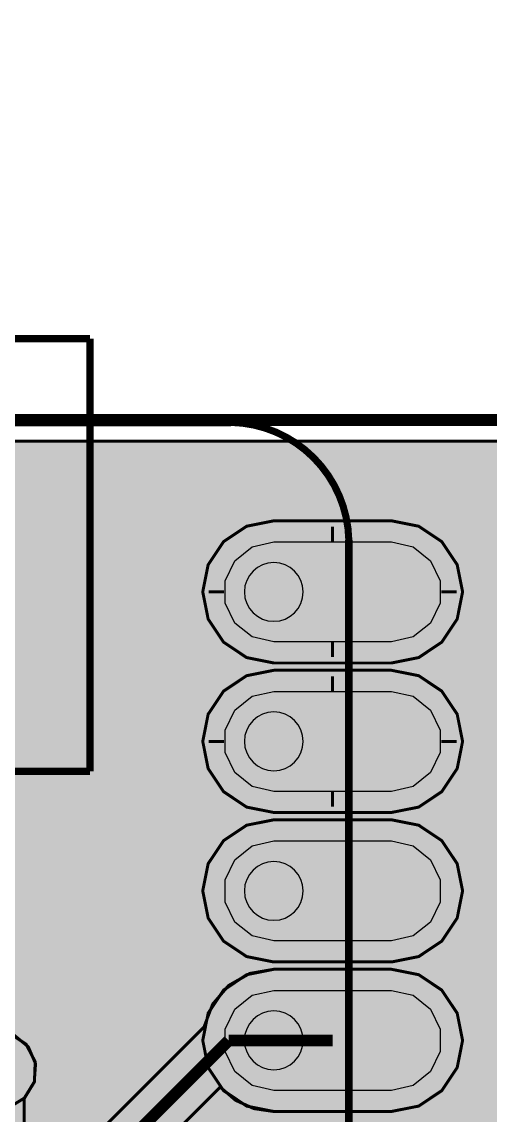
# Model space of a CAD drawing. Header units: millimetres. Extents: x 128 to 251, y -73 to 33.
# Drawn here: x 222.04 to 230, y 2.54 to 21.12 of the extents above; entities that cross this region are included whole.
import ezdxf

# ---------------------------------------------------------------- set-up
doc = ezdxf.new("R2010")
doc.units = ezdxf.units.MM
doc.header["$MEASUREMENT"] = 0
for name, color, linetype, true_color in [('Board-Outline-Layer', 7, 'Continuous', 0xff00ff), ('Bottom-Layer', 7, 'Continuous', 0x0000ff), ('Bottom-Paste-Mask-Layer', 7, 'Continuous', 0x800000), ('Bottom-Solder-Mask-Layer', 7, 'Continuous', 0xaa00ff), ('Hole-Layer', 7, 'Continuous', 0x222222), ('Multi-Layer', 7, 'Continuous', 0xc0c0c0), ('Top-Assembly-Layer', 7, 'Continuous', 0x33cc99), ('Top-Layer', 7, 'Continuous', 0xff0000), ('Top-Paste-Mask-Layer', 7, 'Continuous', 0x808080), ('Top-Silkscreen-Layer', 7, 'Continuous', 0xffcc00), ('Top-Solder-Mask-Layer', 7, 'Continuous', 0x800080)]:
    doc.layers.add(name, color=color, linetype=linetype, true_color=true_color)

msp = doc.modelspace()

# ---------------------------------------------------------------- hatches: boundary and pattern name
at = {"layer": 'Bottom-Layer'}
for points in [[(139.908, 21.105), (140.301, 21.105), (139.878, 20.881), (139.56, 20.524), (139.385, 20.08), (139.375, 19.602), (139.531, 19.15), (139.833, 18.78), (140.246, 18.538), (140.716, 18.454), (141.187, 18.538), (141.599, 18.78), (141.902, 19.15), (142.058, 19.602), (142.048, 20.08), (141.873, 20.524), (141.554, 20.881), (141.132, 21.105), (163.541, 21.105), (163.584, 21.107), (163.626, 21.115), (163.864, 21.098), (164.047, 20.945), (164.108, 20.714), (164.107, 20.705), (164.107, 20.695), (164.107, 15.941), (164.15, 15.447), (164.358, 14.996), (164.707, 14.641), (165.154, 14.426), (165.648, 14.374), (166.475, 14.374), (166.293, 14.159), (166.228, 13.885), (166.228, 12.785), (166.31, 12.481), (166.532, 12.258), (166.836, 12.177), (167.936, 12.177), (168.24, 12.258), (168.463, 12.481), (168.544, 12.785), (168.544, 13.885), (168.479, 14.159), (168.298, 14.374), (185.166, 14.376), (185.189, 14.374), (185.213, 14.374), (185.291, 14.376), (185.771, 14.283), (186.183, 14.018), (186.468, 13.621), (186.586, 13.147), (186.586, 10.433), (186.577, 9.929), (186.723, 9.445), (187.009, 9.03), (187.408, 8.722), (187.883, 8.55), (188.387, 8.532), (203.241, 8.641), (202.829, 8.401), (202.526, 8.035), (202.368, 7.586), (202.375, 7.11), (202.545, 6.665), (202.858, 6.307), (203.276, 6.079), (203.747, 6.008), (204.213, 6.105), (204.617, 6.356), (204.909, 6.732), (205.054, 7.185), (205.034, 7.66), (204.851, 8.1), (204.528, 8.449), (204.104, 8.665), (204.634, 8.898), (205.079, 9.268), (205.405, 9.747), (205.585, 10.297), (205.589, 10.327), (205.59, 10.358), (205.591, 13.287), (205.714, 13.592), (205.933, 13.837), (206.223, 13.993), (230.64, 13.993), (230.657, 13.993), (230.674, 13.995), (231.034, 13.948), (231.338, 13.746), (231.522, 13.432), (231.549, 13.07), (231.545, 13.043), (231.544, 13.017), (231.544, -4.89), (231.561, -5.618), (231.753, -6.32), (232.11, -6.955), (232.609, -7.485), (233.221, -7.879), (236.511, -9.687), (236.878, -10.054), (236.878, -18.76), (220.036, -47.654), (220, -47.741), (219.987, -47.835), (219.987, -49.818), (205.252, -65.512), (204.899, -65.718), (204.522, -65.877), (204.798, -65.5), (204.931, -65.051), (204.903, -64.585), (204.719, -64.155), (204.399, -63.813), (203.983, -63.6), (203.519, -63.54), (203.063, -63.642), (202.668, -63.892), (202.381, -64.262), (202.237, -64.706), (202.252, -65.174), (202.424, -65.608), (202.734, -65.959), (202.032, -65.693), (201.412, -65.269), (190.417, -54.469), (189.885, -54.039), (189.272, -53.734), (188.608, -53.57), (187.924, -53.554), (187.252, -53.686), (186.626, -53.961), (186.074, -54.365), (186.07, -54.368), (186.067, -54.372), (179.529, -60.687), (178.91, -61.051), (178.228, -61.276), (177.513, -61.353), (176.799, -61.277), (176.116, -61.053), (175.496, -60.689), (163.679, -48.655), (163.279, -48.335), (162.795, -48.168), (162.283, -48.173), (161.802, -48.349), (161.408, -48.677), (161.394, -48.695), (161.382, -48.713), (159.334, -51.863), (159.102, -52.068), (158.808, -52.169), (158.498, -52.15), (158.218, -52.014), (158.204, -52.004), (158.19, -51.995), (143.718, -43.141), (143.28, -42.7), (142.939, -42.181), (142.708, -41.604), (142.597, -40.993), (142.597, -40.989), (142.597, -40.985), (141.856, -33.79), (142.235, -34.091), (142.696, -34.239), (143.179, -34.217), (143.624, -34.026), (143.974, -33.692), (144.184, -33.256), (144.228, -32.774), (144.1, -32.307), (143.817, -31.914), (143.414, -31.646), (142.942, -31.537), (142.462, -31.599), (142.035, -31.826), (141.714, -32.189), (141.714, -31.591), (141.709, -30.467), (141.709, -2.111), (141.701, -2.033), (141.676, -1.959), (141.427, -1.592), (141.077, -1.321), (140.661, -1.172), (140.629, -1.168), (140.597, -1.166), (139.838, -1.166), (139.818, -1.167), (139.797, -1.168), (139.527, -1.118), (139.336, -0.921), (139.292, -0.649), (139.295, -0.624), (139.296, -0.598), (139.293, 20.608), (139.376, 20.878), (139.588, 21.063), (139.867, 21.107), (139.887, 21.106)], [(228.319, 12.638), (226.319, 12.638), (225.857, 12.546), (225.465, 12.284), (225.203, 11.892), (225.111, 11.43), (225.203, 10.968), (225.465, 10.576), (225.857, 10.314), (226.319, 10.222), (228.319, 10.222), (228.782, 10.314), (229.174, 10.576), (229.436, 10.968), (229.528, 11.43), (229.436, 11.892), (229.174, 12.284), (228.782, 12.546)], [(226.319, 10.58), (225.951, 10.664), (225.655, 10.9), (225.491, 11.241), (225.491, 11.619), (225.655, 11.96), (225.951, 12.196), (226.319, 12.28), (228.319, 12.28), (228.688, 12.196), (228.984, 11.96), (229.148, 11.619), (229.148, 11.241), (228.984, 10.9), (228.688, 10.664), (228.319, 10.58)], [(228.319, 10.098), (226.319, 10.098), (225.857, 10.006), (225.465, 9.744), (225.203, 9.352), (225.111, 8.89), (225.203, 8.428), (225.465, 8.036), (225.857, 7.774), (226.319, 7.682), (228.319, 7.682), (228.782, 7.774), (229.174, 8.036), (229.436, 8.428), (229.528, 8.89), (229.436, 9.352), (229.174, 9.744), (228.782, 10.006)], [(226.319, 8.04), (225.951, 8.124), (225.655, 8.36), (225.491, 8.701), (225.491, 9.079), (225.655, 9.42), (225.951, 9.656), (226.319, 9.74), (228.319, 9.74), (228.688, 9.656), (228.984, 9.42), (229.148, 9.079), (229.148, 8.701), (228.984, 8.36), (228.688, 8.124), (228.319, 8.04)], [(228.319, 7.558), (226.319, 7.558), (225.857, 7.466), (225.465, 7.204), (225.203, 6.812), (225.111, 6.35), (225.203, 5.888), (225.465, 5.496), (225.857, 5.234), (226.319, 5.142), (228.319, 5.142), (228.782, 5.234), (229.174, 5.496), (229.436, 5.888), (229.528, 6.35), (229.436, 6.812), (229.174, 7.204), (228.782, 7.466)], [(226.319, 5.5), (225.951, 5.584), (225.655, 5.82), (225.491, 6.161), (225.491, 6.539), (225.655, 6.88), (225.951, 7.116), (226.319, 7.2), (228.319, 7.2), (228.688, 7.116), (228.984, 6.88), (229.148, 6.539), (229.148, 6.161), (228.984, 5.82), (228.688, 5.584), (228.319, 5.5)], [(211.019, 5.018), (209.119, 5.018), (208.657, 4.926), (208.265, 4.664), (208.003, 4.272), (207.911, 3.81), (208.003, 3.348), (208.265, 2.956), (208.657, 2.694), (209.119, 2.602), (211.019, 2.602), (211.483, 2.694), (211.876, 2.958), (212.137, 3.352), (220.918, 3.352), (220.952, 3.317), (221.019, 3.012), (221.218, 2.771), (221.506, 2.648), (221.817, 2.67), (222.084, 2.833), (222.247, 3.1), (222.269, 3.412), (222.147, 3.699), (221.906, 3.898), (221.6, 3.965), (221.431, 4.134), (221.283, 4.233), (221.107, 4.268), (212.137, 4.268), (211.876, 4.662), (211.483, 4.926)], [(228.319, 5.018), (226.319, 5.018), (225.857, 4.926), (225.465, 4.664), (225.203, 4.272), (225.111, 3.81), (225.203, 3.348), (225.465, 2.956), (225.857, 2.694), (226.319, 2.602), (228.319, 2.602), (228.782, 2.694), (229.174, 2.956), (229.436, 3.348), (229.528, 3.81), (229.436, 4.272), (229.174, 4.664), (228.782, 4.926)], [(226.319, 2.96), (225.951, 3.044), (225.655, 3.28), (225.491, 3.621), (225.491, 3.999), (225.655, 4.34), (225.951, 4.576), (226.319, 4.66), (228.319, 4.66), (228.688, 4.576), (228.984, 4.34), (229.148, 3.999), (229.148, 3.621), (228.984, 3.28), (228.688, 3.044), (228.319, 2.96)]]:
    msp.add_hatch(color=256, dxfattribs=at).paths.add_polyline_path(points)
at = {"layer": 'Bottom-Paste-Mask-Layer'}
for points in [[(226.319, 10.58), (225.951, 10.664), (225.655, 10.9), (225.491, 11.241), (225.491, 11.619), (225.655, 11.96), (225.951, 12.196), (226.319, 12.28), (228.319, 12.28), (228.688, 12.196), (228.984, 11.96), (229.148, 11.619), (229.148, 11.241), (228.984, 10.9), (228.688, 10.664), (228.319, 10.58)], [(226.319, 8.04), (225.951, 8.124), (225.655, 8.36), (225.491, 8.701), (225.491, 9.079), (225.655, 9.42), (225.951, 9.656), (226.319, 9.74), (228.319, 9.74), (228.688, 9.656), (228.984, 9.42), (229.148, 9.079), (229.148, 8.701), (228.984, 8.36), (228.688, 8.124), (228.319, 8.04)], [(226.319, 5.5), (225.951, 5.584), (225.655, 5.82), (225.491, 6.161), (225.491, 6.539), (225.655, 6.88), (225.951, 7.116), (226.319, 7.2), (228.319, 7.2), (228.688, 7.116), (228.984, 6.88), (229.148, 6.539), (229.148, 6.161), (228.984, 5.82), (228.688, 5.584), (228.319, 5.5)], [(226.319, 2.96), (225.951, 3.044), (225.655, 3.28), (225.491, 3.621), (225.491, 3.999), (225.655, 4.34), (225.951, 4.576), (226.319, 4.66), (228.319, 4.66), (228.688, 4.576), (228.984, 4.34), (229.148, 3.999), (229.148, 3.621), (228.984, 3.28), (228.688, 3.044), (228.319, 2.96)]]:
    msp.add_hatch(color=256, dxfattribs=at).paths.add_polyline_path(points)
at = {"layer": 'Bottom-Solder-Mask-Layer'}
for points in [[(226.319, 10.58), (225.951, 10.664), (225.655, 10.9), (225.491, 11.241), (225.491, 11.619), (225.655, 11.96), (225.951, 12.196), (226.319, 12.28), (228.319, 12.28), (228.688, 12.196), (228.984, 11.96), (229.148, 11.619), (229.148, 11.241), (228.984, 10.9), (228.688, 10.664), (228.319, 10.58)], [(226.319, 8.04), (225.951, 8.124), (225.655, 8.36), (225.491, 8.701), (225.491, 9.079), (225.655, 9.42), (225.951, 9.656), (226.319, 9.74), (228.319, 9.74), (228.688, 9.656), (228.984, 9.42), (229.148, 9.079), (229.148, 8.701), (228.984, 8.36), (228.688, 8.124), (228.319, 8.04)], [(226.319, 5.5), (225.951, 5.584), (225.655, 5.82), (225.491, 6.161), (225.491, 6.539), (225.655, 6.88), (225.951, 7.116), (226.319, 7.2), (228.319, 7.2), (228.688, 7.116), (228.984, 6.88), (229.148, 6.539), (229.148, 6.161), (228.984, 5.82), (228.688, 5.584), (228.319, 5.5)], [(226.319, 2.96), (225.951, 3.044), (225.655, 3.28), (225.491, 3.621), (225.491, 3.999), (225.655, 4.34), (225.951, 4.576), (226.319, 4.66), (228.319, 4.66), (228.688, 4.576), (228.984, 4.34), (229.148, 3.999), (229.148, 3.621), (228.984, 3.28), (228.688, 3.044), (228.319, 2.96)]]:
    msp.add_hatch(color=256, dxfattribs=at).paths.add_polyline_path(points)
at = {"layer": 'Hole-Layer'}
for points in [[(225.819, 11.43, 1), (226.819, 11.43, 1)], [(225.819, 8.89, 1), (226.819, 8.89, 1)], [(225.819, 6.35, 1), (226.819, 6.35, 1)], [(225.819, 3.81, 1), (226.819, 3.81, 1)]]:
    msp.add_hatch(color=256, dxfattribs=at).paths.add_polyline_path(points)
at = {"layer": 'Multi-Layer'}
for points in [[(226.319, 10.58), (225.951, 10.664), (225.655, 10.9), (225.491, 11.241), (225.491, 11.619), (225.655, 11.96), (225.951, 12.196), (226.319, 12.28), (228.319, 12.28), (228.688, 12.196), (228.984, 11.96), (229.148, 11.619), (229.148, 11.241), (228.984, 10.9), (228.688, 10.664), (228.319, 10.58)], [(226.319, 10.58), (225.951, 10.664), (225.655, 10.9), (225.491, 11.241), (225.491, 11.619), (225.655, 11.96), (225.951, 12.196), (226.319, 12.28), (228.319, 12.28), (228.688, 12.196), (228.984, 11.96), (229.148, 11.619), (229.148, 11.241), (228.984, 10.9), (228.688, 10.664), (228.319, 10.58)], [(226.319, 10.58), (225.951, 10.664), (225.655, 10.9), (225.491, 11.241), (225.491, 11.619), (225.655, 11.96), (225.951, 12.196), (226.319, 12.28), (228.319, 12.28), (228.688, 12.196), (228.984, 11.96), (229.148, 11.619), (229.148, 11.241), (228.984, 10.9), (228.688, 10.664), (228.319, 10.58)], [(226.319, 8.04), (225.951, 8.124), (225.655, 8.36), (225.491, 8.701), (225.491, 9.079), (225.655, 9.42), (225.951, 9.656), (226.319, 9.74), (228.319, 9.74), (228.688, 9.656), (228.984, 9.42), (229.148, 9.079), (229.148, 8.701), (228.984, 8.36), (228.688, 8.124), (228.319, 8.04)], [(226.319, 8.04), (225.951, 8.124), (225.655, 8.36), (225.491, 8.701), (225.491, 9.079), (225.655, 9.42), (225.951, 9.656), (226.319, 9.74), (228.319, 9.74), (228.688, 9.656), (228.984, 9.42), (229.148, 9.079), (229.148, 8.701), (228.984, 8.36), (228.688, 8.124), (228.319, 8.04)], [(226.319, 8.04), (225.951, 8.124), (225.655, 8.36), (225.491, 8.701), (225.491, 9.079), (225.655, 9.42), (225.951, 9.656), (226.319, 9.74), (228.319, 9.74), (228.688, 9.656), (228.984, 9.42), (229.148, 9.079), (229.148, 8.701), (228.984, 8.36), (228.688, 8.124), (228.319, 8.04)], [(226.319, 5.5), (225.951, 5.584), (225.655, 5.82), (225.491, 6.161), (225.491, 6.539), (225.655, 6.88), (225.951, 7.116), (226.319, 7.2), (228.319, 7.2), (228.688, 7.116), (228.984, 6.88), (229.148, 6.539), (229.148, 6.161), (228.984, 5.82), (228.688, 5.584), (228.319, 5.5)], [(226.319, 5.5), (225.951, 5.584), (225.655, 5.82), (225.491, 6.161), (225.491, 6.539), (225.655, 6.88), (225.951, 7.116), (226.319, 7.2), (228.319, 7.2), (228.688, 7.116), (228.984, 6.88), (229.148, 6.539), (229.148, 6.161), (228.984, 5.82), (228.688, 5.584), (228.319, 5.5)], [(226.319, 5.5), (225.951, 5.584), (225.655, 5.82), (225.491, 6.161), (225.491, 6.539), (225.655, 6.88), (225.951, 7.116), (226.319, 7.2), (228.319, 7.2), (228.688, 7.116), (228.984, 6.88), (229.148, 6.539), (229.148, 6.161), (228.984, 5.82), (228.688, 5.584), (228.319, 5.5)], [(226.319, 2.96), (225.951, 3.044), (225.655, 3.28), (225.491, 3.621), (225.491, 3.999), (225.655, 4.34), (225.951, 4.576), (226.319, 4.66), (228.319, 4.66), (228.688, 4.576), (228.984, 4.34), (229.148, 3.999), (229.148, 3.621), (228.984, 3.28), (228.688, 3.044), (228.319, 2.96)], [(226.319, 2.96), (225.951, 3.044), (225.655, 3.28), (225.491, 3.621), (225.491, 3.999), (225.655, 4.34), (225.951, 4.576), (226.319, 4.66), (228.319, 4.66), (228.688, 4.576), (228.984, 4.34), (229.148, 3.999), (229.148, 3.621), (228.984, 3.28), (228.688, 3.044), (228.319, 2.96)], [(226.319, 2.96), (225.951, 3.044), (225.655, 3.28), (225.491, 3.621), (225.491, 3.999), (225.655, 4.34), (225.951, 4.576), (226.319, 4.66), (228.319, 4.66), (228.688, 4.576), (228.984, 4.34), (229.148, 3.999), (229.148, 3.621), (228.984, 3.28), (228.688, 3.044), (228.319, 2.96)]]:
    msp.add_hatch(color=256, dxfattribs=at).paths.add_polyline_path(points)
at = {"layer": 'Top-Layer'}
for points in [[(139.908, 21.105), (140.301, 21.105), (139.878, 20.881), (139.56, 20.524), (139.385, 20.08), (139.375, 19.602), (139.531, 19.15), (139.833, 18.78), (140.246, 18.538), (140.716, 18.454), (141.187, 18.538), (141.599, 18.78), (141.902, 19.15), (142.058, 19.602), (142.048, 20.08), (141.873, 20.524), (141.554, 20.881), (141.132, 21.105), (163.541, 21.105), (163.584, 21.107), (163.626, 21.115), (163.864, 21.098), (164.047, 20.945), (164.108, 20.714), (164.107, 20.705), (164.107, 20.695), (164.107, 15.941), (164.15, 15.447), (164.358, 14.996), (164.707, 14.641), (165.154, 14.426), (165.648, 14.374), (166.475, 14.374), (166.293, 14.159), (166.228, 13.885), (166.228, 12.825), (162.744, 9.341), (162.645, 9.192), (162.61, 9.017), (162.61, 0.86), (162.441, 0.597), (162.412, 0.286), (162.528, -0.004), (162.765, -0.208), (163.068, -0.282), (163.372, -0.208), (163.608, -0.004), (163.725, 0.286), (163.695, 0.597), (163.526, 0.86), (163.526, 8.827), (166.876, 12.177), (167.936, 12.177), (168.24, 12.258), (168.463, 12.481), (168.544, 12.785), (168.544, 12.877), (178.246, 12.877), (184.334, 6.788), (184.483, 6.689), (184.658, 6.654), (196.026, 6.654), (198.304, 4.375), (198.453, 4.276), (198.628, 4.241), (205.359, 4.241), (205.535, 4.276), (205.683, 4.375), (207.2, 5.892), (208.002, 5.892), (208.263, 5.498), (208.656, 5.234), (209.119, 5.142), (211.019, 5.142), (211.482, 5.234), (211.874, 5.496), (212.136, 5.888), (212.228, 6.35), (212.136, 6.812), (211.874, 7.204), (211.482, 7.466), (211.019, 7.558), (209.119, 7.558), (208.656, 7.466), (208.263, 7.202), (208.002, 6.808), (207.01, 6.808), (206.835, 6.773), (206.686, 6.674), (205.17, 5.157), (198.818, 5.157), (196.539, 7.436), (196.391, 7.535), (196.215, 7.57), (184.848, 7.57), (178.759, 13.659), (178.611, 13.758), (178.435, 13.793), (168.544, 13.793), (168.544, 13.885), (168.479, 14.159), (168.298, 14.374), (185.166, 14.376), (185.189, 14.374), (185.213, 14.374), (185.291, 14.376), (185.771, 14.283), (186.183, 14.018), (186.468, 13.621), (186.586, 13.147), (186.586, 10.433), (186.577, 9.929), (186.723, 9.445), (187.009, 9.03), (187.408, 8.722), (187.883, 8.55), (188.387, 8.532), (203.241, 8.641), (202.829, 8.401), (202.526, 8.035), (202.368, 7.586), (202.375, 7.11), (202.545, 6.665), (202.858, 6.307), (203.276, 6.079), (203.747, 6.008), (204.213, 6.105), (204.617, 6.356), (204.909, 6.732), (205.054, 7.185), (205.034, 7.66), (204.851, 8.1), (204.528, 8.449), (204.104, 8.665), (204.634, 8.898), (205.079, 9.268), (205.405, 9.747), (205.585, 10.297), (205.589, 10.327), (205.59, 10.358), (205.591, 13.287), (205.714, 13.592), (205.933, 13.837), (206.223, 13.993), (230.64, 13.993), (230.657, 13.993), (230.674, 13.995), (231.034, 13.948), (231.338, 13.746), (231.522, 13.432), (231.549, 13.07), (231.545, 13.043), (231.544, 13.017), (231.544, -4.89), (231.561, -5.618), (231.753, -6.32), (232.11, -6.955), (232.609, -7.485), (233.221, -7.879), (236.511, -9.687), (236.878, -10.054), (236.878, -18.76), (220.036, -47.654), (220, -47.741), (219.987, -47.835), (219.987, -49.818), (205.252, -65.512), (204.899, -65.718), (204.522, -65.877), (204.798, -65.5), (204.931, -65.051), (204.903, -64.585), (204.719, -64.155), (204.399, -63.813), (203.983, -63.6), (203.519, -63.54), (203.063, -63.642), (202.668, -63.892), (202.381, -64.262), (202.237, -64.706), (202.252, -65.174), (202.424, -65.608), (202.734, -65.959), (202.032, -65.693), (201.412, -65.269), (190.417, -54.469), (189.885, -54.039), (189.272, -53.734), (188.608, -53.57), (187.924, -53.554), (187.252, -53.686), (186.626, -53.961), (186.074, -54.365), (186.07, -54.368), (186.067, -54.372), (179.529, -60.687), (178.91, -61.051), (178.228, -61.276), (177.513, -61.353), (176.799, -61.277), (176.116, -61.053), (175.496, -60.689), (163.679, -48.655), (163.279, -48.335), (162.795, -48.168), (162.283, -48.173), (161.802, -48.349), (161.408, -48.677), (161.394, -48.695), (161.382, -48.713), (159.334, -51.863), (159.102, -52.068), (158.808, -52.169), (158.498, -52.15), (158.218, -52.014), (158.204, -52.004), (158.19, -51.995), (143.718, -43.141), (143.28, -42.7), (142.939, -42.181), (142.708, -41.604), (142.597, -40.993), (142.597, -40.989), (142.597, -40.985), (141.856, -33.79), (142.235, -34.091), (142.696, -34.239), (143.179, -34.217), (143.624, -34.026), (143.974, -33.692), (144.184, -33.256), (144.228, -32.774), (144.1, -32.307), (143.817, -31.914), (143.414, -31.646), (142.942, -31.537), (142.462, -31.599), (142.035, -31.826), (141.714, -32.189), (141.714, -31.591), (141.709, -30.467), (141.709, -2.111), (141.701, -2.033), (141.676, -1.959), (141.427, -1.592), (141.077, -1.321), (140.661, -1.172), (140.629, -1.168), (140.597, -1.166), (139.838, -1.166), (139.818, -1.167), (139.797, -1.168), (139.527, -1.118), (139.336, -0.921), (139.292, -0.649), (139.295, -0.624), (139.296, -0.598), (139.293, 20.608), (139.376, 20.878), (139.588, 21.063), (139.867, 21.107), (139.887, 21.106)], [(179.902, -10.725), (179.754, -10.626), (179.578, -10.591), (168.211, -10.591), (156.28, 1.34), (156.202, 1.403), (156.112, 1.447), (156.656, 1.447), (168.459, -10.357), (168.608, -10.456), (168.783, -10.491), (180.024, -10.491), (184.08, -14.548), (184.229, -14.647), (184.404, -14.682), (216.789, -14.682), (216.965, -14.647), (217.113, -14.548), (224.352, -7.309), (224.452, -7.16), (224.487, -6.985), (224.487, -3.619), (225.78, -2.325), (226.065, -2.439), (226.369, -2.478), (228.269, -2.478), (228.732, -2.386), (229.124, -2.124), (229.386, -1.732), (229.478, -1.27), (229.386, -0.808), (229.124, -0.416), (228.732, -0.154), (228.269, -0.062), (226.369, -0.062), (225.933, -0.144), (225.555, -0.377), (225.288, -0.732), (225.166, -1.159), (225.208, -1.602), (223.704, -3.105), (223.605, -3.254), (223.57, -3.429), (223.57, -6.795), (223.09, -7.276), (223.09, 0.699), (225.408, 3.017), (225.667, 2.793), (225.98, 2.651), (226.319, 2.602), (228.319, 2.602), (228.782, 2.694), (229.174, 2.956), (229.436, 3.348), (229.528, 3.81), (229.436, 4.272), (229.174, 4.664), (228.782, 4.926), (228.319, 5.018), (226.319, 5.018), (225.911, 4.947), (225.55, 4.742), (225.28, 4.426), (225.133, 4.039), (222.307, 1.213), (222.208, 1.064), (222.173, 0.889), (222.173, -7.303), (222.017, -7.46), (222.059, -7.353), (222.074, -7.239), (222.074, 2.823), (222.25, 3.11), (222.263, 3.447), (222.107, 3.747), (221.825, 3.931), (221.488, 3.953), (221.185, 3.806), (221.185, 5.842), (221.15, 6.017), (221.05, 6.166), (215.462, 11.754), (215.314, 11.853), (215.138, 11.888), (212.178, 11.888), (212.178, 12.28), (212.13, 12.459), (211.998, 12.59), (211.819, 12.638), (208.319, 12.638), (208.14, 12.59), (208.009, 12.459), (207.961, 12.28), (207.961, 10.58), (208.009, 10.401), (208.14, 10.27), (208.319, 10.222), (211.819, 10.222), (211.998, 10.27), (212.13, 10.401), (212.178, 10.58), (212.178, 10.972), (214.949, 10.972), (220.268, 5.652), (220.268, -6.287), (216.092, -10.464), (211.681, -10.464), (211.418, -10.295), (211.107, -10.266), (210.817, -10.382), (210.612, -10.618), (210.538, -10.922), (210.612, -11.226), (210.817, -11.462), (211.107, -11.578), (211.418, -11.549), (211.681, -11.38), (216.281, -11.38), (216.457, -11.345), (216.605, -11.246), (221.05, -6.801), (221.113, -6.723), (221.157, -6.633), (221.157, -7.049), (216.346, -11.861), (209.105, -11.861), (208.689, -11.445), (208.623, -11.14), (208.423, -10.899), (208.136, -10.776), (207.824, -10.798), (207.558, -10.961), (207.395, -11.228), (207.372, -11.54), (207.495, -11.827), (207.736, -12.026), (208.041, -12.093), (208.591, -12.643), (208.74, -12.742), (208.915, -12.777), (216.535, -12.777), (216.649, -12.763), (216.756, -12.721), (216.536, -12.94), (207.68, -12.94), (207.455, -12.786), (207.186, -12.736), (203.913, -9.462), (203.913, 0.127), (203.878, 0.302), (203.778, 0.451), (203.016, 1.213), (202.868, 1.312), (202.692, 1.347), (200.326, 1.347), (200.167, 1.832), (199.851, 2.233), (199.415, 2.5), (198.915, 2.601), (198.41, 2.523), (197.963, 2.275), (197.629, 1.889), (197.449, 1.411), (197.445, 0.9), (197.616, 0.42), (197.943, 0.027), (198.386, -0.228), (198.889, -0.315), (199.391, -0.223), (199.831, 0.036), (200.155, 0.431), (202.503, 0.431), (202.996, -0.063), (202.996, -9.652), (203.031, -9.827), (203.13, -9.976), (206.538, -13.383), (206.564, -13.583), (206.649, -13.766), (184.594, -13.766), (180.537, -9.709), (180.389, -9.61), (180.213, -9.575), (168.973, -9.575), (157.169, 2.229), (157.021, 2.328), (156.845, 2.363), (148.399, 2.363), (146.381, 4.381), (146.381, 12.065), (146.347, 12.24), (146.247, 12.389), (143.961, 14.675), (143.91, 14.719), (143.852, 14.756), (143.852, 15.351), (143.804, 15.53), (143.673, 15.661), (143.494, 15.709), (141.494, 15.709), (141.315, 15.661), (141.184, 15.53), (141.136, 15.351), (141.136, 13.351), (141.184, 13.172), (141.315, 13.041), (141.494, 12.993), (141.759, 12.993), (141.403, 12.659), (141.188, 12.221), (141.141, 11.735), (141.269, 11.265), (141.556, 10.869), (141.963, 10.601), (141.561, 10.337), (141.275, 9.95), (141.143, 9.487), (141.18, 9.007), (141.383, 8.571), (141.725, 8.232), (142.163, 8.034), (142.163, 5.08), (142.198, 4.905), (142.297, 4.756), (146.361, 0.692), (146.51, 0.593), (146.685, 0.558), (155.767, 0.558), (167.697, -11.373), (167.846, -11.472), (168.021, -11.507), (179.389, -11.507), (183.445, -15.564), (183.594, -15.663), (183.769, -15.698), (217.17, -15.698), (217.346, -15.663), (217.494, -15.564), (227.643, -5.415), (227.743, -5.266), (227.778, -5.091), (227.778, -5.018), (228.269, -5.018), (228.732, -4.926), (229.124, -4.664), (229.386, -4.272), (229.478, -3.81), (229.386, -3.348), (229.124, -2.956), (228.732, -2.694), (228.269, -2.602), (226.369, -2.602), (225.907, -2.694), (225.515, -2.956), (225.253, -3.348), (225.161, -3.81), (225.253, -4.272), (225.515, -4.664), (225.907, -4.926), (226.369, -5.018), (226.744, -5.018), (216.981, -14.782), (183.959, -14.782)], [(228.319, 12.638), (226.319, 12.638), (225.857, 12.546), (225.465, 12.284), (225.203, 11.892), (225.111, 11.43), (225.203, 10.968), (225.465, 10.576), (225.857, 10.314), (226.319, 10.222), (228.319, 10.222), (228.782, 10.314), (229.174, 10.576), (229.436, 10.968), (229.528, 11.43), (229.436, 11.892), (229.174, 12.284), (228.782, 12.546)], [(226.319, 10.58), (225.951, 10.664), (225.655, 10.9), (225.491, 11.241), (225.491, 11.619), (225.655, 11.96), (225.951, 12.196), (226.319, 12.28), (228.319, 12.28), (228.688, 12.196), (228.984, 11.96), (229.148, 11.619), (229.148, 11.241), (228.984, 10.9), (228.688, 10.664), (228.319, 10.58)], [(228.319, 10.098), (226.319, 10.098), (225.857, 10.006), (225.465, 9.744), (225.203, 9.352), (225.111, 8.89), (225.203, 8.428), (225.465, 8.036), (225.857, 7.774), (226.319, 7.682), (228.319, 7.682), (228.782, 7.774), (229.174, 8.036), (229.436, 8.428), (229.528, 8.89), (229.436, 9.352), (229.174, 9.744), (228.782, 10.006)], [(226.319, 8.04), (225.951, 8.124), (225.655, 8.36), (225.491, 8.701), (225.491, 9.079), (225.655, 9.42), (225.951, 9.656), (226.319, 9.74), (228.319, 9.74), (228.688, 9.656), (228.984, 9.42), (229.148, 9.079), (229.148, 8.701), (228.984, 8.36), (228.688, 8.124), (228.319, 8.04)], [(228.319, 7.558), (226.319, 7.558), (225.857, 7.466), (225.465, 7.204), (225.203, 6.812), (225.111, 6.35), (225.203, 5.888), (225.465, 5.496), (225.857, 5.234), (226.319, 5.142), (228.319, 5.142), (228.782, 5.234), (229.174, 5.496), (229.436, 5.888), (229.528, 6.35), (229.436, 6.812), (229.174, 7.204), (228.782, 7.466)], [(226.319, 5.5), (225.951, 5.584), (225.655, 5.82), (225.491, 6.161), (225.491, 6.539), (225.655, 6.88), (225.951, 7.116), (226.319, 7.2), (228.319, 7.2), (228.688, 7.116), (228.984, 6.88), (229.148, 6.539), (229.148, 6.161), (228.984, 5.82), (228.688, 5.584), (228.319, 5.5)], [(226.319, 2.96), (225.951, 3.044), (225.655, 3.28), (225.491, 3.621), (225.491, 3.999), (225.655, 4.34), (225.951, 4.576), (226.319, 4.66), (228.319, 4.66), (228.688, 4.576), (228.984, 4.34), (229.148, 3.999), (229.148, 3.621), (228.984, 3.28), (228.688, 3.044), (228.319, 2.96)]]:
    msp.add_hatch(color=256, dxfattribs=at).paths.add_polyline_path(points)
at = {"layer": 'Top-Paste-Mask-Layer'}
for points in [[(226.319, 10.58), (225.951, 10.664), (225.655, 10.9), (225.491, 11.241), (225.491, 11.619), (225.655, 11.96), (225.951, 12.196), (226.319, 12.28), (228.319, 12.28), (228.688, 12.196), (228.984, 11.96), (229.148, 11.619), (229.148, 11.241), (228.984, 10.9), (228.688, 10.664), (228.319, 10.58)], [(226.319, 8.04), (225.951, 8.124), (225.655, 8.36), (225.491, 8.701), (225.491, 9.079), (225.655, 9.42), (225.951, 9.656), (226.319, 9.74), (228.319, 9.74), (228.688, 9.656), (228.984, 9.42), (229.148, 9.079), (229.148, 8.701), (228.984, 8.36), (228.688, 8.124), (228.319, 8.04)], [(226.319, 5.5), (225.951, 5.584), (225.655, 5.82), (225.491, 6.161), (225.491, 6.539), (225.655, 6.88), (225.951, 7.116), (226.319, 7.2), (228.319, 7.2), (228.688, 7.116), (228.984, 6.88), (229.148, 6.539), (229.148, 6.161), (228.984, 5.82), (228.688, 5.584), (228.319, 5.5)], [(226.319, 2.96), (225.951, 3.044), (225.655, 3.28), (225.491, 3.621), (225.491, 3.999), (225.655, 4.34), (225.951, 4.576), (226.319, 4.66), (228.319, 4.66), (228.688, 4.576), (228.984, 4.34), (229.148, 3.999), (229.148, 3.621), (228.984, 3.28), (228.688, 3.044), (228.319, 2.96)]]:
    msp.add_hatch(color=256, dxfattribs=at).paths.add_polyline_path(points)
at = {"layer": 'Top-Solder-Mask-Layer'}
for points in [[(226.319, 10.58), (225.951, 10.664), (225.655, 10.9), (225.491, 11.241), (225.491, 11.619), (225.655, 11.96), (225.951, 12.196), (226.319, 12.28), (228.319, 12.28), (228.688, 12.196), (228.984, 11.96), (229.148, 11.619), (229.148, 11.241), (228.984, 10.9), (228.688, 10.664), (228.319, 10.58)], [(226.319, 8.04), (225.951, 8.124), (225.655, 8.36), (225.491, 8.701), (225.491, 9.079), (225.655, 9.42), (225.951, 9.656), (226.319, 9.74), (228.319, 9.74), (228.688, 9.656), (228.984, 9.42), (229.148, 9.079), (229.148, 8.701), (228.984, 8.36), (228.688, 8.124), (228.319, 8.04)], [(226.319, 5.5), (225.951, 5.584), (225.655, 5.82), (225.491, 6.161), (225.491, 6.539), (225.655, 6.88), (225.951, 7.116), (226.319, 7.2), (228.319, 7.2), (228.688, 7.116), (228.984, 6.88), (229.148, 6.539), (229.148, 6.161), (228.984, 5.82), (228.688, 5.584), (228.319, 5.5)], [(226.319, 2.96), (225.951, 3.044), (225.655, 3.28), (225.491, 3.621), (225.491, 3.999), (225.655, 4.34), (225.951, 4.576), (226.319, 4.66), (228.319, 4.66), (228.688, 4.576), (228.984, 4.34), (229.148, 3.999), (229.148, 3.621), (228.984, 3.28), (228.688, 3.044), (228.319, 2.96)]]:
    msp.add_hatch(color=256, dxfattribs=at).paths.add_polyline_path(points)

# ---------------------------------------------------------------- linework, layer by layer
at = {"layer": 'Board-Outline-Layer', "const_width": 0.2}
msp.add_lwpolyline([(206.17, 14.351), (230.638, 14.351)], dxfattribs=at)
at = {"layer": 'Bottom-Layer', "const_width": 0.0508}
for points in [[(206.223, 13.993), (230.64, 13.993), (230.657, 13.993), (230.674, 13.995), (231.034, 13.948), (231.338, 13.746), (231.522, 13.432), (231.549, 13.07), (231.545, 13.043), (231.544, 13.017), (231.544, -4.89), (231.561, -5.618), (231.753, -6.32), (232.11, -6.955), (232.609, -7.485), (233.221, -7.879), (236.511, -9.687), (236.878, -10.054), (236.878, -18.76), (220.036, -47.654), (220, -47.741), (219.987, -47.835), (219.987, -49.818), (205.252, -65.512)], [(227.319, 9.737), (227.319, 9.997)], [(225.472, 8.89), (225.213, 8.89)], [(229.167, 8.89), (229.426, 8.89)], [(227.319, 8.043), (227.319, 7.783)], [(221.817, 2.67), (222.084, 2.833), (222.247, 3.1), (222.269, 3.412), (222.147, 3.699), (221.906, 3.898)]]:
    msp.add_lwpolyline(points, dxfattribs=at)
for points in [[(228.319, 12.638), (226.319, 12.638), (225.857, 12.546), (225.465, 12.284), (225.203, 11.892), (225.111, 11.43), (225.203, 10.968), (225.465, 10.576), (225.857, 10.314), (226.319, 10.222), (228.319, 10.222), (228.782, 10.314), (229.174, 10.576), (229.436, 10.968), (229.528, 11.43), (229.436, 11.892), (229.174, 12.284), (228.782, 12.546)], [(228.319, 10.098), (226.319, 10.098), (225.857, 10.006), (225.465, 9.744), (225.203, 9.352), (225.111, 8.89), (225.203, 8.428), (225.465, 8.036), (225.857, 7.774), (226.319, 7.682), (228.319, 7.682), (228.782, 7.774), (229.174, 8.036), (229.436, 8.428), (229.528, 8.89), (229.436, 9.352), (229.174, 9.744), (228.782, 10.006)], [(228.319, 7.558), (226.319, 7.558), (225.857, 7.466), (225.465, 7.204), (225.203, 6.812), (225.111, 6.35), (225.203, 5.888), (225.465, 5.496), (225.857, 5.234), (226.319, 5.142), (228.319, 5.142), (228.782, 5.234), (229.174, 5.496), (229.436, 5.888), (229.528, 6.35), (229.436, 6.812), (229.174, 7.204), (228.782, 7.466)], [(228.319, 5.018), (226.319, 5.018), (225.857, 4.926), (225.465, 4.664), (225.203, 4.272), (225.111, 3.81), (225.203, 3.348), (225.465, 2.956), (225.857, 2.694), (226.319, 2.602), (228.319, 2.602), (228.782, 2.694), (229.174, 2.956), (229.436, 3.348), (229.528, 3.81), (229.436, 4.272), (229.174, 4.664), (228.782, 4.926)]]:
    msp.add_lwpolyline(points, close=True, dxfattribs=at)
at = {"layer": 'Bottom-Layer'}
for points in [[(226.319, 10.58), (225.951, 10.664), (225.655, 10.9), (225.491, 11.241), (225.491, 11.619), (225.655, 11.96), (225.951, 12.196), (226.319, 12.28), (228.319, 12.28), (228.688, 12.196), (228.984, 11.96), (229.148, 11.619), (229.148, 11.241), (228.984, 10.9), (228.688, 10.664), (228.319, 10.58)], [(226.319, 8.04), (225.951, 8.124), (225.655, 8.36), (225.491, 8.701), (225.491, 9.079), (225.655, 9.42), (225.951, 9.656), (226.319, 9.74), (228.319, 9.74), (228.688, 9.656), (228.984, 9.42), (229.148, 9.079), (229.148, 8.701), (228.984, 8.36), (228.688, 8.124), (228.319, 8.04)], [(226.319, 5.5), (225.951, 5.584), (225.655, 5.82), (225.491, 6.161), (225.491, 6.539), (225.655, 6.88), (225.951, 7.116), (226.319, 7.2), (228.319, 7.2), (228.688, 7.116), (228.984, 6.88), (229.148, 6.539), (229.148, 6.161), (228.984, 5.82), (228.688, 5.584), (228.319, 5.5)], [(226.319, 2.96), (225.951, 3.044), (225.655, 3.28), (225.491, 3.621), (225.491, 3.999), (225.655, 4.34), (225.951, 4.576), (226.319, 4.66), (228.319, 4.66), (228.688, 4.576), (228.984, 4.34), (229.148, 3.999), (229.148, 3.621), (228.984, 3.28), (228.688, 3.044), (228.319, 2.96)]]:
    msp.add_lwpolyline(points, close=True, dxfattribs=at)
at = {"layer": 'Bottom-Paste-Mask-Layer'}
for points in [[(226.319, 10.58), (225.951, 10.664), (225.655, 10.9), (225.491, 11.241), (225.491, 11.619), (225.655, 11.96), (225.951, 12.196), (226.319, 12.28), (228.319, 12.28), (228.688, 12.196), (228.984, 11.96), (229.148, 11.619), (229.148, 11.241), (228.984, 10.9), (228.688, 10.664), (228.319, 10.58)], [(226.319, 8.04), (225.951, 8.124), (225.655, 8.36), (225.491, 8.701), (225.491, 9.079), (225.655, 9.42), (225.951, 9.656), (226.319, 9.74), (228.319, 9.74), (228.688, 9.656), (228.984, 9.42), (229.148, 9.079), (229.148, 8.701), (228.984, 8.36), (228.688, 8.124), (228.319, 8.04)], [(226.319, 5.5), (225.951, 5.584), (225.655, 5.82), (225.491, 6.161), (225.491, 6.539), (225.655, 6.88), (225.951, 7.116), (226.319, 7.2), (228.319, 7.2), (228.688, 7.116), (228.984, 6.88), (229.148, 6.539), (229.148, 6.161), (228.984, 5.82), (228.688, 5.584), (228.319, 5.5)], [(226.319, 2.96), (225.951, 3.044), (225.655, 3.28), (225.491, 3.621), (225.491, 3.999), (225.655, 4.34), (225.951, 4.576), (226.319, 4.66), (228.319, 4.66), (228.688, 4.576), (228.984, 4.34), (229.148, 3.999), (229.148, 3.621), (228.984, 3.28), (228.688, 3.044), (228.319, 2.96)]]:
    msp.add_lwpolyline(points, close=True, dxfattribs=at)
at = {"layer": 'Bottom-Solder-Mask-Layer'}
for points in [[(226.319, 10.58), (225.951, 10.664), (225.655, 10.9), (225.491, 11.241), (225.491, 11.619), (225.655, 11.96), (225.951, 12.196), (226.319, 12.28), (228.319, 12.28), (228.688, 12.196), (228.984, 11.96), (229.148, 11.619), (229.148, 11.241), (228.984, 10.9), (228.688, 10.664), (228.319, 10.58)], [(226.319, 8.04), (225.951, 8.124), (225.655, 8.36), (225.491, 8.701), (225.491, 9.079), (225.655, 9.42), (225.951, 9.656), (226.319, 9.74), (228.319, 9.74), (228.688, 9.656), (228.984, 9.42), (229.148, 9.079), (229.148, 8.701), (228.984, 8.36), (228.688, 8.124), (228.319, 8.04)], [(226.319, 5.5), (225.951, 5.584), (225.655, 5.82), (225.491, 6.161), (225.491, 6.539), (225.655, 6.88), (225.951, 7.116), (226.319, 7.2), (228.319, 7.2), (228.688, 7.116), (228.984, 6.88), (229.148, 6.539), (229.148, 6.161), (228.984, 5.82), (228.688, 5.584), (228.319, 5.5)], [(226.319, 2.96), (225.951, 3.044), (225.655, 3.28), (225.491, 3.621), (225.491, 3.999), (225.655, 4.34), (225.951, 4.576), (226.319, 4.66), (228.319, 4.66), (228.688, 4.576), (228.984, 4.34), (229.148, 3.999), (229.148, 3.621), (228.984, 3.28), (228.688, 3.044), (228.319, 2.96)]]:
    msp.add_lwpolyline(points, close=True, dxfattribs=at)
at = {"layer": 'Hole-Layer'}
for points in [[(225.819, 11.43, 1), (226.819, 11.43, 1)], [(225.819, 8.89, 1), (226.819, 8.89, 1)], [(225.819, 6.35, 1), (226.819, 6.35, 1)], [(225.819, 3.81, 1), (226.819, 3.81, 1)]]:
    msp.add_lwpolyline(points, format="xyb", close=True, dxfattribs=at)
at = {"layer": 'Multi-Layer'}
for points in [[(226.319, 10.58), (225.951, 10.664), (225.655, 10.9), (225.491, 11.241), (225.491, 11.619), (225.655, 11.96), (225.951, 12.196), (226.319, 12.28), (228.319, 12.28), (228.688, 12.196), (228.984, 11.96), (229.148, 11.619), (229.148, 11.241), (228.984, 10.9), (228.688, 10.664), (228.319, 10.58)], [(226.319, 10.58), (225.951, 10.664), (225.655, 10.9), (225.491, 11.241), (225.491, 11.619), (225.655, 11.96), (225.951, 12.196), (226.319, 12.28), (228.319, 12.28), (228.688, 12.196), (228.984, 11.96), (229.148, 11.619), (229.148, 11.241), (228.984, 10.9), (228.688, 10.664), (228.319, 10.58)], [(226.319, 10.58), (225.951, 10.664), (225.655, 10.9), (225.491, 11.241), (225.491, 11.619), (225.655, 11.96), (225.951, 12.196), (226.319, 12.28), (228.319, 12.28), (228.688, 12.196), (228.984, 11.96), (229.148, 11.619), (229.148, 11.241), (228.984, 10.9), (228.688, 10.664), (228.319, 10.58)], [(226.319, 8.04), (225.951, 8.124), (225.655, 8.36), (225.491, 8.701), (225.491, 9.079), (225.655, 9.42), (225.951, 9.656), (226.319, 9.74), (228.319, 9.74), (228.688, 9.656), (228.984, 9.42), (229.148, 9.079), (229.148, 8.701), (228.984, 8.36), (228.688, 8.124), (228.319, 8.04)], [(226.319, 8.04), (225.951, 8.124), (225.655, 8.36), (225.491, 8.701), (225.491, 9.079), (225.655, 9.42), (225.951, 9.656), (226.319, 9.74), (228.319, 9.74), (228.688, 9.656), (228.984, 9.42), (229.148, 9.079), (229.148, 8.701), (228.984, 8.36), (228.688, 8.124), (228.319, 8.04)], [(226.319, 8.04), (225.951, 8.124), (225.655, 8.36), (225.491, 8.701), (225.491, 9.079), (225.655, 9.42), (225.951, 9.656), (226.319, 9.74), (228.319, 9.74), (228.688, 9.656), (228.984, 9.42), (229.148, 9.079), (229.148, 8.701), (228.984, 8.36), (228.688, 8.124), (228.319, 8.04)], [(226.319, 5.5), (225.951, 5.584), (225.655, 5.82), (225.491, 6.161), (225.491, 6.539), (225.655, 6.88), (225.951, 7.116), (226.319, 7.2), (228.319, 7.2), (228.688, 7.116), (228.984, 6.88), (229.148, 6.539), (229.148, 6.161), (228.984, 5.82), (228.688, 5.584), (228.319, 5.5)], [(226.319, 5.5), (225.951, 5.584), (225.655, 5.82), (225.491, 6.161), (225.491, 6.539), (225.655, 6.88), (225.951, 7.116), (226.319, 7.2), (228.319, 7.2), (228.688, 7.116), (228.984, 6.88), (229.148, 6.539), (229.148, 6.161), (228.984, 5.82), (228.688, 5.584), (228.319, 5.5)], [(226.319, 5.5), (225.951, 5.584), (225.655, 5.82), (225.491, 6.161), (225.491, 6.539), (225.655, 6.88), (225.951, 7.116), (226.319, 7.2), (228.319, 7.2), (228.688, 7.116), (228.984, 6.88), (229.148, 6.539), (229.148, 6.161), (228.984, 5.82), (228.688, 5.584), (228.319, 5.5)], [(226.319, 2.96), (225.951, 3.044), (225.655, 3.28), (225.491, 3.621), (225.491, 3.999), (225.655, 4.34), (225.951, 4.576), (226.319, 4.66), (228.319, 4.66), (228.688, 4.576), (228.984, 4.34), (229.148, 3.999), (229.148, 3.621), (228.984, 3.28), (228.688, 3.044), (228.319, 2.96)], [(226.319, 2.96), (225.951, 3.044), (225.655, 3.28), (225.491, 3.621), (225.491, 3.999), (225.655, 4.34), (225.951, 4.576), (226.319, 4.66), (228.319, 4.66), (228.688, 4.576), (228.984, 4.34), (229.148, 3.999), (229.148, 3.621), (228.984, 3.28), (228.688, 3.044), (228.319, 2.96)], [(226.319, 2.96), (225.951, 3.044), (225.655, 3.28), (225.491, 3.621), (225.491, 3.999), (225.655, 4.34), (225.951, 4.576), (226.319, 4.66), (228.319, 4.66), (228.688, 4.576), (228.984, 4.34), (229.148, 3.999), (229.148, 3.621), (228.984, 3.28), (228.688, 3.044), (228.319, 2.96)]]:
    msp.add_lwpolyline(points, close=True, dxfattribs=at)
at = {"layer": 'Top-Assembly-Layer', "const_width": 0.0254}
for points in [[(225.552, 14.305), (211.836, 14.305)], [(225.552, 14.305), (211.836, 14.305)], [(225.601, 14.305), (225.552, 14.305)], [(225.601, 14.305), (225.552, 14.305)], [(225.651, 14.303), (225.601, 14.305)], [(225.651, 14.303), (225.601, 14.305)], [(225.7, 14.3), (225.651, 14.303)], [(225.7, 14.3), (225.651, 14.303)], [(225.749, 14.296), (225.7, 14.3)], [(225.749, 14.296), (225.7, 14.3)], [(225.797, 14.291), (225.749, 14.296)], [(225.797, 14.291), (225.749, 14.296)], [(225.846, 14.284), (225.797, 14.291)], [(225.846, 14.284), (225.797, 14.291)], [(225.895, 14.276), (225.846, 14.284)], [(225.895, 14.276), (225.846, 14.284)], [(225.943, 14.268), (225.895, 14.276)], [(225.943, 14.268), (225.895, 14.276)], [(225.991, 14.258), (225.943, 14.268)], [(225.991, 14.258), (225.943, 14.268)], [(226.039, 14.247), (225.991, 14.258)], [(226.039, 14.247), (225.991, 14.258)], [(226.086, 14.234), (226.039, 14.247)], [(226.086, 14.234), (226.039, 14.247)], [(226.134, 14.221), (226.086, 14.234)], [(226.134, 14.221), (226.086, 14.234)], [(226.18, 14.206), (226.134, 14.221)], [(226.18, 14.206), (226.134, 14.221)], [(226.227, 14.19), (226.18, 14.206)], [(226.227, 14.19), (226.18, 14.206)], [(226.273, 14.173), (226.227, 14.19)], [(226.273, 14.173), (226.227, 14.19)], [(226.319, 14.155), (226.273, 14.173)], [(226.319, 14.155), (226.273, 14.173)], [(226.364, 14.136), (226.319, 14.155)], [(226.364, 14.136), (226.319, 14.155)], [(226.409, 14.116), (226.364, 14.136)], [(226.409, 14.116), (226.364, 14.136)], [(226.453, 14.095), (226.409, 14.116)], [(226.453, 14.095), (226.409, 14.116)], [(226.497, 14.073), (226.453, 14.095)], [(226.497, 14.073), (226.453, 14.095)], [(226.54, 14.049), (226.497, 14.073)], [(226.54, 14.049), (226.497, 14.073)], [(226.583, 14.025), (226.54, 14.049)], [(226.583, 14.025), (226.54, 14.049)], [(226.625, 14), (226.583, 14.025)], [(226.625, 14), (226.583, 14.025)], [(226.666, 13.973), (226.625, 14)], [(226.666, 13.973), (226.625, 14)], [(226.707, 13.946), (226.666, 13.973)], [(226.707, 13.946), (226.666, 13.973)], [(226.747, 13.917), (226.707, 13.946)], [(226.747, 13.917), (226.707, 13.946)], [(226.786, 13.888), (226.747, 13.917)], [(226.786, 13.888), (226.747, 13.917)], [(226.825, 13.858), (226.786, 13.888)], [(226.825, 13.858), (226.786, 13.888)], [(226.863, 13.827), (226.825, 13.858)], [(226.863, 13.827), (226.825, 13.858)], [(226.9, 13.794), (226.863, 13.827)], [(226.9, 13.794), (226.863, 13.827)], [(226.936, 13.761), (226.9, 13.794)], [(226.936, 13.761), (226.9, 13.794)], [(226.972, 13.728), (226.936, 13.761)], [(226.972, 13.728), (226.936, 13.761)], [(227.007, 13.693), (226.972, 13.728)], [(227.007, 13.693), (226.972, 13.728)], [(227.04, 13.657), (227.007, 13.693)], [(227.04, 13.657), (227.007, 13.693)], [(227.073, 13.621), (227.04, 13.657)], [(227.073, 13.621), (227.04, 13.657)], [(227.106, 13.584), (227.073, 13.621)], [(227.106, 13.584), (227.073, 13.621)], [(227.137, 13.546), (227.106, 13.584)], [(227.137, 13.546), (227.106, 13.584)], [(227.167, 13.507), (227.137, 13.546)], [(227.167, 13.507), (227.137, 13.546)], [(227.196, 13.468), (227.167, 13.507)], [(227.196, 13.468), (227.167, 13.507)], [(227.225, 13.428), (227.196, 13.468)], [(227.225, 13.428), (227.196, 13.468)], [(227.252, 13.387), (227.225, 13.428)], [(227.252, 13.387), (227.225, 13.428)], [(227.279, 13.346), (227.252, 13.387)], [(227.279, 13.346), (227.252, 13.387)], [(227.304, 13.304), (227.279, 13.346)], [(227.304, 13.304), (227.279, 13.346)], [(227.328, 13.261), (227.304, 13.304)], [(227.328, 13.261), (227.304, 13.304)], [(227.352, 13.218), (227.328, 13.261)], [(227.352, 13.218), (227.328, 13.261)], [(227.374, 13.174), (227.352, 13.218)], [(227.374, 13.174), (227.352, 13.218)], [(227.395, 13.13), (227.374, 13.174)], [(227.395, 13.13), (227.374, 13.174)], [(227.415, 13.085), (227.395, 13.13)], [(227.415, 13.085), (227.395, 13.13)], [(227.434, 13.04), (227.415, 13.085)], [(227.434, 13.04), (227.415, 13.085)], [(227.452, 12.994), (227.434, 13.04)], [(227.452, 12.994), (227.434, 13.04)], [(227.469, 12.948), (227.452, 12.994)], [(227.469, 12.948), (227.452, 12.994)], [(227.485, 12.901), (227.469, 12.948)], [(227.485, 12.901), (227.469, 12.948)], [(227.5, 12.855), (227.485, 12.901)], [(227.5, 12.855), (227.485, 12.901)], [(227.513, 12.807), (227.5, 12.855)], [(227.513, 12.807), (227.5, 12.855)], [(227.526, 12.76), (227.513, 12.807)], [(227.526, 12.76), (227.513, 12.807)], [(227.537, 12.712), (227.526, 12.76)], [(227.537, 12.712), (227.526, 12.76)], [(227.547, 12.664), (227.537, 12.712)], [(227.547, 12.664), (227.537, 12.712)], [(227.555, 12.616), (227.547, 12.664)], [(227.555, 12.616), (227.547, 12.664)], [(227.563, 12.567), (227.555, 12.616)], [(227.563, 12.567), (227.555, 12.616)], [(227.57, 12.518), (227.563, 12.567)], [(227.57, 12.518), (227.563, 12.567)], [(227.575, 12.47), (227.57, 12.518)], [(227.575, 12.47), (227.57, 12.518)], [(227.579, 12.42), (227.575, 12.47)], [(227.579, 12.42), (227.575, 12.47)], [(227.582, 12.372), (227.579, 12.42)], [(227.582, 12.372), (227.579, 12.42)], [(227.584, 12.322), (227.582, 12.372)], [(227.584, 12.322), (227.582, 12.372)], [(227.584, 12.273), (227.584, 12.322)], [(227.584, 12.273), (227.584, 12.322)], [(227.594, -4.663), (227.594, 12.273)], [(227.594, -4.663), (227.594, 12.273)]]:
    msp.add_lwpolyline(points, dxfattribs=at)
at = {"layer": 'Top-Layer'}
for points, const_width in [([(206.223, 13.993), (230.64, 13.993), (230.657, 13.993), (230.674, 13.995), (231.034, 13.948), (231.338, 13.746), (231.522, 13.432), (231.549, 13.07), (231.545, 13.043), (231.544, 13.017), (231.544, -4.89), (231.561, -5.618), (231.753, -6.32), (232.11, -6.955), (232.609, -7.485), (233.221, -7.879), (236.511, -9.687), (236.878, -10.054), (236.878, -18.76), (220.036, -47.654), (220, -47.741), (219.987, -47.835), (219.987, -49.818), (205.252, -65.512)], 0.0508), ([(227.319, 12.277), (227.319, 12.537)], 0.0508), ([(225.472, 11.43), (225.213, 11.43)], 0.0508), ([(229.167, 11.43), (229.426, 11.43)], 0.0508), ([(227.319, 10.583), (227.319, 10.323)], 0.0508), ([(223.09, 0.699), (225.408, 3.017), (225.667, 2.793), (225.98, 2.651), (226.319, 2.602), (228.319, 2.602), (228.782, 2.694), (229.174, 2.956), (229.436, 3.348), (229.528, 3.81), (229.436, 4.272), (229.174, 4.664), (228.782, 4.926), (228.319, 5.018), (226.319, 5.018), (225.911, 4.947), (225.55, 4.742), (225.28, 4.426), (225.133, 4.039), (222.307, 1.213)], 0.0508), ([(222.074, -7.239), (222.074, 2.823), (222.25, 3.11), (222.263, 3.447), (222.107, 3.747), (221.825, 3.931)], 0.0508), ([(225.552, 3.81), (222.631, 0.889)], 0.2), ([(227.319, 3.81), (225.552, 3.81)], 0.2)]:
    msp.add_lwpolyline(points, dxfattribs=dict(at, const_width=const_width))
at = {"layer": 'Top-Layer', "const_width": 0.0508}
for points in [[(228.319, 12.638), (226.319, 12.638), (225.857, 12.546), (225.465, 12.284), (225.203, 11.892), (225.111, 11.43), (225.203, 10.968), (225.465, 10.576), (225.857, 10.314), (226.319, 10.222), (228.319, 10.222), (228.782, 10.314), (229.174, 10.576), (229.436, 10.968), (229.528, 11.43), (229.436, 11.892), (229.174, 12.284), (228.782, 12.546)], [(228.319, 10.098), (226.319, 10.098), (225.857, 10.006), (225.465, 9.744), (225.203, 9.352), (225.111, 8.89), (225.203, 8.428), (225.465, 8.036), (225.857, 7.774), (226.319, 7.682), (228.319, 7.682), (228.782, 7.774), (229.174, 8.036), (229.436, 8.428), (229.528, 8.89), (229.436, 9.352), (229.174, 9.744), (228.782, 10.006)], [(228.319, 7.558), (226.319, 7.558), (225.857, 7.466), (225.465, 7.204), (225.203, 6.812), (225.111, 6.35), (225.203, 5.888), (225.465, 5.496), (225.857, 5.234), (226.319, 5.142), (228.319, 5.142), (228.782, 5.234), (229.174, 5.496), (229.436, 5.888), (229.528, 6.35), (229.436, 6.812), (229.174, 7.204), (228.782, 7.466)]]:
    msp.add_lwpolyline(points, close=True, dxfattribs=at)
at = {"layer": 'Top-Layer'}
for points in [[(226.319, 10.58), (225.951, 10.664), (225.655, 10.9), (225.491, 11.241), (225.491, 11.619), (225.655, 11.96), (225.951, 12.196), (226.319, 12.28), (228.319, 12.28), (228.688, 12.196), (228.984, 11.96), (229.148, 11.619), (229.148, 11.241), (228.984, 10.9), (228.688, 10.664), (228.319, 10.58)], [(226.319, 8.04), (225.951, 8.124), (225.655, 8.36), (225.491, 8.701), (225.491, 9.079), (225.655, 9.42), (225.951, 9.656), (226.319, 9.74), (228.319, 9.74), (228.688, 9.656), (228.984, 9.42), (229.148, 9.079), (229.148, 8.701), (228.984, 8.36), (228.688, 8.124), (228.319, 8.04)], [(226.319, 5.5), (225.951, 5.584), (225.655, 5.82), (225.491, 6.161), (225.491, 6.539), (225.655, 6.88), (225.951, 7.116), (226.319, 7.2), (228.319, 7.2), (228.688, 7.116), (228.984, 6.88), (229.148, 6.539), (229.148, 6.161), (228.984, 5.82), (228.688, 5.584), (228.319, 5.5)], [(226.319, 2.96), (225.951, 3.044), (225.655, 3.28), (225.491, 3.621), (225.491, 3.999), (225.655, 4.34), (225.951, 4.576), (226.319, 4.66), (228.319, 4.66), (228.688, 4.576), (228.984, 4.34), (229.148, 3.999), (229.148, 3.621), (228.984, 3.28), (228.688, 3.044), (228.319, 2.96)]]:
    msp.add_lwpolyline(points, close=True, dxfattribs=at)
at = {"layer": 'Top-Paste-Mask-Layer'}
for points in [[(226.319, 10.58), (225.951, 10.664), (225.655, 10.9), (225.491, 11.241), (225.491, 11.619), (225.655, 11.96), (225.951, 12.196), (226.319, 12.28), (228.319, 12.28), (228.688, 12.196), (228.984, 11.96), (229.148, 11.619), (229.148, 11.241), (228.984, 10.9), (228.688, 10.664), (228.319, 10.58)], [(226.319, 8.04), (225.951, 8.124), (225.655, 8.36), (225.491, 8.701), (225.491, 9.079), (225.655, 9.42), (225.951, 9.656), (226.319, 9.74), (228.319, 9.74), (228.688, 9.656), (228.984, 9.42), (229.148, 9.079), (229.148, 8.701), (228.984, 8.36), (228.688, 8.124), (228.319, 8.04)], [(226.319, 5.5), (225.951, 5.584), (225.655, 5.82), (225.491, 6.161), (225.491, 6.539), (225.655, 6.88), (225.951, 7.116), (226.319, 7.2), (228.319, 7.2), (228.688, 7.116), (228.984, 6.88), (229.148, 6.539), (229.148, 6.161), (228.984, 5.82), (228.688, 5.584), (228.319, 5.5)], [(226.319, 2.96), (225.951, 3.044), (225.655, 3.28), (225.491, 3.621), (225.491, 3.999), (225.655, 4.34), (225.951, 4.576), (226.319, 4.66), (228.319, 4.66), (228.688, 4.576), (228.984, 4.34), (229.148, 3.999), (229.148, 3.621), (228.984, 3.28), (228.688, 3.044), (228.319, 2.96)]]:
    msp.add_lwpolyline(points, close=True, dxfattribs=at)
at = {"layer": 'Top-Silkscreen-Layer', "const_width": 0.127}
for points in [[(214.194, 15.734), (223.194, 15.734)], [(214.194, 15.734), (223.194, 15.734)], [(223.194, 15.734), (223.194, 8.381)], [(223.194, 15.734), (223.194, 8.381)], [(225.594, 14.309), (211.794, 14.309)], [(225.594, 14.309), (211.794, 14.309)], [(227.594, -4.69), (227.594, 12.31)], [(227.594, -4.69), (227.594, 12.31)], [(223.194, 8.381), (214.194, 8.381)], [(223.194, 8.381), (214.194, 8.381)]]:
    msp.add_lwpolyline(points, dxfattribs=at)
at = {"layer": 'Top-Silkscreen-Layer', "const_width": 0.12}
msp.add_lwpolyline([(225.594, 14.31, -0.401), (227.594, 12.31)], format="xyb", dxfattribs=at)
msp.add_lwpolyline([(225.594, 14.31, -0.401), (227.594, 12.31)], format="xyb", dxfattribs=at)
at = {"layer": 'Top-Solder-Mask-Layer'}
for points in [[(226.319, 10.58), (225.951, 10.664), (225.655, 10.9), (225.491, 11.241), (225.491, 11.619), (225.655, 11.96), (225.951, 12.196), (226.319, 12.28), (228.319, 12.28), (228.688, 12.196), (228.984, 11.96), (229.148, 11.619), (229.148, 11.241), (228.984, 10.9), (228.688, 10.664), (228.319, 10.58)], [(226.319, 8.04), (225.951, 8.124), (225.655, 8.36), (225.491, 8.701), (225.491, 9.079), (225.655, 9.42), (225.951, 9.656), (226.319, 9.74), (228.319, 9.74), (228.688, 9.656), (228.984, 9.42), (229.148, 9.079), (229.148, 8.701), (228.984, 8.36), (228.688, 8.124), (228.319, 8.04)], [(226.319, 5.5), (225.951, 5.584), (225.655, 5.82), (225.491, 6.161), (225.491, 6.539), (225.655, 6.88), (225.951, 7.116), (226.319, 7.2), (228.319, 7.2), (228.688, 7.116), (228.984, 6.88), (229.148, 6.539), (229.148, 6.161), (228.984, 5.82), (228.688, 5.584), (228.319, 5.5)], [(226.319, 2.96), (225.951, 3.044), (225.655, 3.28), (225.491, 3.621), (225.491, 3.999), (225.655, 4.34), (225.951, 4.576), (226.319, 4.66), (228.319, 4.66), (228.688, 4.576), (228.984, 4.34), (229.148, 3.999), (229.148, 3.621), (228.984, 3.28), (228.688, 3.044), (228.319, 2.96)]]:
    msp.add_lwpolyline(points, close=True, dxfattribs=at)

doc.saveas('drawing.dxf')
